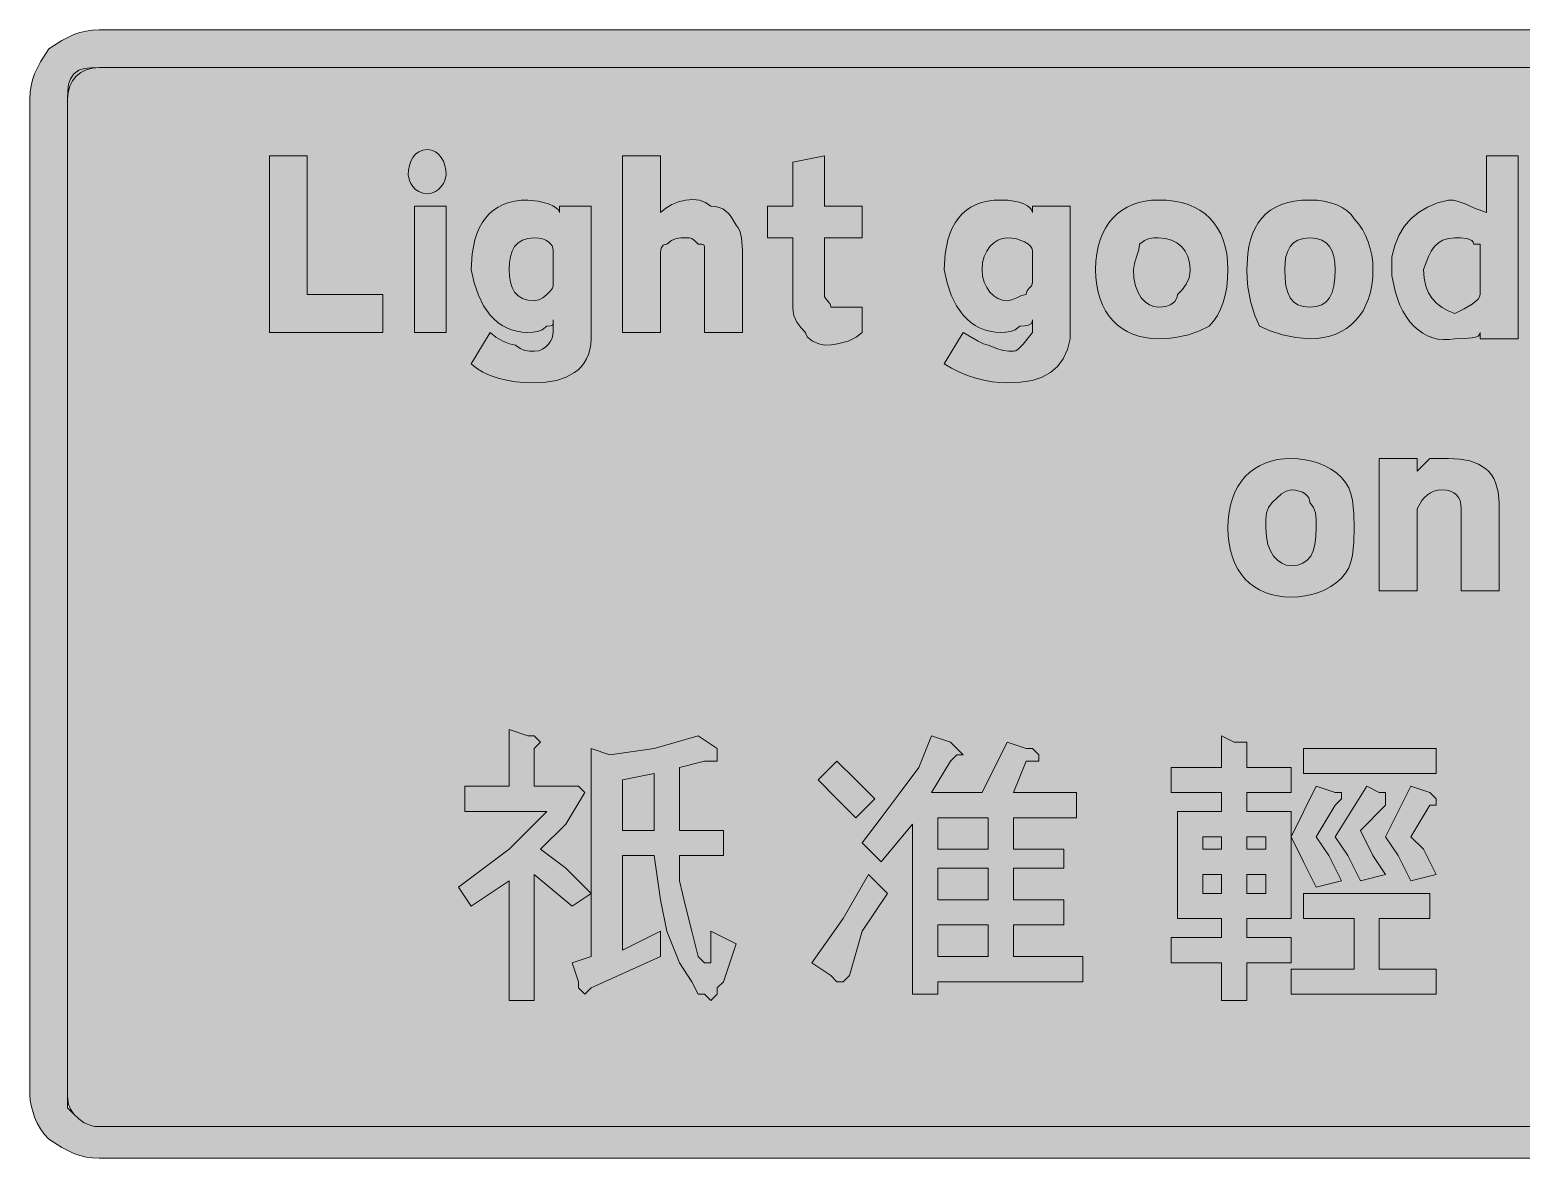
# Model space of a CAD drawing. Header units: metres. Extents: x 7 to 558, y 28 to 243.
# Drawn here: x 6.9 to 290.7, y 28.1 to 242.9 of the extents above; entities that cross this region are included whole.
import ezdxf

# ---------------------------------------------------------------- set-up
doc = ezdxf.new("R2010")
doc.units = ezdxf.units.M
doc.layers.add('FILL_BLACK_000000', color=7, linetype='Continuous', true_color=0x000000)
doc.layers.add('FILL_WHITE_FFFFFF', color=7, linetype='Continuous', true_color=0xffffff)

msp = doc.modelspace()

# ---------------------------------------------------------------- hatches: boundary and pattern name
at = {"layer": 'FILL_BLACK_000000', "true_color": 0x000000}
h = msp.add_hatch(color=7, dxfattribs=at)
h.dxf.hatch_style = 1
h.paths.add_polyline_path([(557.67, 39.13), (557.51, 38.09), (556.83, 35.88), (556.32, 34.76), (555.71, 33.67), (554.97, 32.63), (554.13, 31.68), (552.31, 30.1), (551.37, 29.49), (550.38, 28.98), (549.34, 28.59), (548.22, 28.3), (547.03, 28.14), (545.73, 28.08), (20.13, 28.08), (18.83, 28.14), (17.62, 28.3), (16.46, 28.59), (15.33, 28.98), (13.04, 30.1), (10.53, 31.68), (9.69, 32.63), (8.96, 33.67), (8.34, 34.76), (7.83, 35.88), (7.16, 38.09), (6.99, 39.13), (6.93, 40.08), (6.93, 229.68), (6.99, 230.98), (7.16, 232.19), (7.44, 233.35), (7.83, 234.48), (8.96, 236.77), (10.53, 239.28), (13.04, 240.85), (15.33, 241.98), (16.46, 242.37), (17.62, 242.65), (18.83, 242.82), (20.13, 242.88), (545.73, 242.88), (547.03, 242.82), (548.22, 242.65), (549.34, 242.37), (550.38, 241.98), (551.37, 241.47), (552.31, 240.85), (554.13, 239.28), (555.71, 236.77), (556.83, 234.48), (557.22, 233.35), (557.51, 232.19), (557.67, 230.98), (557.73, 229.68), (557.73, 40.08), (557.67, 39.13)])
h.paths.add_polyline_path([(17.67, 235.25), (16.65, 234.73), (15.78, 234.03), (15.08, 233.16), (14.56, 232.14), (14.24, 230.97), (14.13, 229.68), (14.13, 40.08), (14.13, 37.68), (15.33, 36.48), (16.25, 35.6), (17.28, 34.83), (18.54, 34.29), (19.28, 34.13), (20.13, 34.08), (545.73, 34.08), (546.44, 34.1), (546.93, 34.23), (547.42, 34.59), (548.13, 35.28), (548.84, 35.3), (549.33, 35.43), (549.82, 35.79), (550.53, 36.48), (551.22, 37.38), (551.58, 38.28), (551.71, 39.18), (551.73, 40.08), (551.73, 229.68), (551.73, 232.08), (551.68, 232.48), (551.54, 232.79), (551.13, 233.28), (550.72, 233.77), (550.58, 234.08), (550.53, 234.48), (550.13, 234.53), (549.82, 234.67), (549.33, 235.08), (548.84, 235.49), (548.53, 235.63), (548.13, 235.68), (545.73, 235.68), (20.13, 235.68), (18.84, 235.57), (17.67, 235.25)], flags=16)
h = msp.add_hatch(color=7, dxfattribs=at)
h.dxf.hatch_style = 1
h.paths.add_polyline_path([(59.73, 192.48), (74.13, 192.48), (74.13, 185.28), (52.53, 185.28), (52.53, 218.88), (59.73, 218.88), (59.73, 192.48)])
h = msp.add_hatch(color=7, dxfattribs=at)
h.dxf.hatch_style = 1
h.paths.add_polyline_path([(85.91, 214.21), (85.62, 213.61), (85.23, 213.03), (84.72, 212.5), (84.11, 212.07), (83.37, 211.79), (82.53, 211.68), (81.69, 211.79), (80.96, 212.07), (80.34, 212.5), (79.83, 213.03), (79.44, 213.61), (79.16, 214.21), (78.93, 215.28), (78.99, 216.18), (79.16, 217.04), (79.44, 217.85), (79.83, 218.58), (80.34, 219.19), (80.96, 219.67), (81.69, 219.97), (82.53, 220.08), (83.37, 219.97), (84.11, 219.67), (84.72, 219.19), (85.23, 218.58), (85.62, 217.85), (85.91, 217.04), (86.07, 216.18), (86.13, 215.28), (85.91, 214.21)])
h = msp.add_hatch(color=7, dxfattribs=at)
h.dxf.hatch_style = 1
h.paths.add_polyline_path([(127.93, 208.92), (129.11, 209.62), (130.39, 210.15), (131.73, 210.48), (133.07, 210.59), (134.36, 210.44), (135.53, 210.02), (136.53, 209.28), (137.38, 209.22), (138.12, 209.05), (138.79, 208.77), (139.38, 208.38), (139.92, 207.87), (140.41, 207.25), (141.33, 205.68), (141.73, 205.18), (142.02, 204.59), (142.38, 203.28), (142.53, 200.88), (142.53, 185.28), (135.33, 185.28), (135.33, 199.68), (135.33, 200.88), (135.31, 201.57), (135.18, 201.93), (134.82, 202.06), (134.13, 202.08), (133.42, 202.77), (132.93, 203.13), (132.44, 203.26), (131.73, 203.28), (130.83, 203.26), (129.93, 203.13), (129.03, 202.77), (128.13, 202.08), (127.73, 202.03), (127.44, 201.87), (127.08, 201.33), (126.95, 200.56), (126.93, 199.68), (126.93, 185.28), (119.73, 185.28), (119.73, 218.88), (126.93, 218.88), (126.93, 208.08), (127.93, 208.92)])
h = msp.add_hatch(color=7, dxfattribs=at)
h.dxf.hatch_style = 1
h.paths.add_polyline_path([(165.33, 209.28), (165.33, 203.28), (158.13, 203.28), (158.13, 192.48), (158.18, 192.08), (158.32, 191.77), (158.73, 191.28), (159.14, 190.79), (159.28, 190.48), (159.33, 190.08), (161.73, 190.08), (162.93, 190.08), (165.33, 190.08), (165.33, 185.28), (164.21, 184.4), (162.63, 183.63), (160.61, 183.09), (159.42, 182.93), (158.13, 182.88), (157.06, 183.09), (155.88, 183.63), (154.92, 184.4), (154.64, 184.83), (154.53, 185.28), (153.65, 186.2), (152.88, 187.23), (152.34, 188.49), (152.18, 189.23), (152.13, 190.08), (152.13, 203.28), (147.33, 203.28), (147.33, 209.28), (152.13, 209.28), (152.13, 217.68), (158.13, 218.88), (158.13, 209.28), (165.33, 209.28)])
h = msp.add_hatch(color=7, dxfattribs=at)
h.dxf.hatch_style = 1
h.paths.add_polyline_path([(290.13, 218.88), (290.13, 184.08), (282.93, 184.08), (282.93, 185.28), (282.82, 184.88), (282.52, 184.59), (282.04, 184.37), (281.43, 184.23), (279.89, 184.1), (278.13, 184.08), (277.02, 183.92), (275.94, 183.91), (274.9, 184.02), (273.89, 184.27), (272.93, 184.64), (272.01, 185.13), (271.15, 185.75), (270.33, 186.48), (269.57, 187.32), (268.87, 188.28), (268.24, 189.33), (267.67, 190.49), (267.17, 191.75), (266.74, 193.1), (266.13, 196.08), (266.13, 198.48), (266.13, 199.68), (266.69, 201.82), (267.48, 203.73), (268.49, 205.42), (269.73, 206.88), (271.19, 208.12), (272.88, 209.13), (274.79, 209.92), (276.93, 210.48), (277.78, 210.43), (278.56, 210.27), (280.08, 209.73), (281.82, 208.96), (284.13, 208.08), (284.13, 218.88), (290.13, 218.88)])
h.paths.add_polyline_path([(282.93, 200.88), (282.93, 202.08), (281.73, 202.08), (281.62, 202.48), (281.34, 202.77), (280.91, 202.99), (280.38, 203.13), (279.2, 203.26), (278.13, 203.28), (276.89, 203.17), (275.84, 202.85), (274.97, 202.33), (274.23, 201.63), (273.61, 200.76), (273.07, 199.74), (272.13, 197.28), (272.24, 195.59), (272.56, 194.11), (273.08, 192.83), (273.78, 191.73), (274.65, 190.8), (275.67, 190.02), (276.84, 189.39), (278.13, 188.88), (279.89, 189.78), (281.43, 190.68), (282.52, 191.58), (282.82, 192.03), (282.93, 192.48), (282.93, 198.48), (282.93, 200.88)], flags=16)
h = msp.add_hatch(color=7, dxfattribs=at)
h.dxf.hatch_style = 1
h.paths.add_polyline_path([(113.51, 182), (113.25, 181.08), (112.89, 180.24), (112.43, 179.47), (111.89, 178.79), (111.28, 178.17), (110.58, 177.63), (108.98, 176.76), (107.15, 176.15), (105.12, 175.79), (102.93, 175.68), (101.13, 175.74), (99.37, 175.9), (97.66, 176.19), (96.03, 176.58), (94.52, 177.09), (93.14, 177.7), (91.94, 178.44), (90.93, 179.28), (94.53, 185.28), (95.62, 184.4), (96.93, 183.63), (98.24, 183.09), (99.33, 182.88), (100.23, 182.19), (101.13, 181.83), (102.03, 181.7), (102.93, 181.68), (103.77, 181.79), (104.51, 182.07), (105.12, 182.5), (105.63, 183.03), (106.02, 183.61), (106.31, 184.21), (106.53, 185.28), (106.53, 187.68), (106.51, 186.99), (106.38, 186.63), (106.02, 186.5), (105.33, 186.48), (104.43, 185.79), (103.53, 185.43), (102.63, 185.3), (101.73, 185.28), (100.63, 185.34), (99.59, 185.5), (98.61, 185.77), (97.68, 186.14), (96.81, 186.61), (95.99, 187.18), (95.23, 187.84), (94.53, 188.58), (93.29, 190.32), (92.28, 192.37), (91.49, 194.7), (90.93, 197.28), (91.1, 200.26), (91.61, 202.89), (91.98, 204.06), (92.45, 205.15), (93, 206.14), (93.63, 207.03), (94.35, 207.82), (95.15, 208.52), (96.03, 209.11), (97.01, 209.6), (98.06, 209.98), (99.2, 210.26), (100.42, 210.42), (101.73, 210.48), (103.68, 210.27), (105.63, 209.73), (106.46, 209.37), (107.13, 208.96), (107.57, 208.53), (107.73, 208.08), (107.73, 209.28), (113.73, 209.28), (113.73, 184.08), (113.67, 183), (113.51, 182)])
h.paths.add_polyline_path([(106.31, 201.76), (106.02, 202.17), (105.63, 202.53), (105.12, 202.84), (104.51, 203.07), (103.77, 203.23), (102.93, 203.28), (101.69, 203.17), (100.66, 202.85), (99.83, 202.33), (99.18, 201.63), (98.7, 200.76), (98.37, 199.74), (98.19, 198.57), (98.13, 197.28), (98.19, 195.99), (98.37, 194.82), (98.7, 193.8), (99.18, 192.93), (99.83, 192.23), (100.66, 191.71), (101.69, 191.39), (102.93, 191.28), (103.81, 191.47), (104.58, 191.88), (105.33, 192.48), (106.02, 193.19), (106.38, 193.68), (106.51, 194.17), (106.53, 194.88), (106.53, 200.88), (106.47, 201.33), (106.31, 201.76)], flags=16)
h = msp.add_hatch(color=7, dxfattribs=at)
h.dxf.hatch_style = 1
h.paths.add_polyline_path([(203.56, 180.24), (202.5, 178.79), (201.18, 177.63), (199.57, 176.76), (197.67, 176.15), (195.46, 175.79), (192.93, 175.68), (191.53, 175.74), (190.04, 175.9), (188.5, 176.19), (186.93, 176.58), (185.36, 177.09), (183.82, 177.7), (182.33, 178.44), (180.93, 179.28), (184.53, 185.28), (187.38, 183.63), (188.41, 183.09), (189.33, 182.88), (190.92, 182.19), (192.18, 181.83), (193.21, 181.7), (194.13, 181.68), (194.58, 181.79), (195.03, 182.07), (195.93, 183.03), (197.73, 185.28), (197.73, 187.68), (197.68, 187.28), (197.52, 186.99), (196.98, 186.63), (196.21, 186.5), (195.33, 186.48), (194.43, 185.79), (193.53, 185.43), (192.63, 185.3), (191.73, 185.28), (190.63, 185.34), (189.59, 185.5), (188.61, 185.77), (187.68, 186.14), (186.81, 186.61), (185.99, 187.18), (185.23, 187.84), (184.53, 188.58), (183.29, 190.32), (182.28, 192.37), (181.49, 194.7), (180.93, 197.28), (181.1, 200.26), (181.61, 202.89), (181.98, 204.06), (182.45, 205.15), (183, 206.14), (183.63, 207.03), (184.35, 207.82), (185.15, 208.52), (186.03, 209.11), (187.01, 209.6), (188.06, 209.98), (189.2, 210.26), (190.42, 210.42), (191.73, 210.48), (193.02, 210.43), (194.19, 210.27), (195.21, 210.04), (196.08, 209.73), (196.78, 209.37), (197.3, 208.96), (197.62, 208.53), (197.73, 208.08), (197.73, 209.28), (204.93, 209.28), (204.93, 184.08), (204.37, 182), (203.56, 180.24)])
h.paths.add_polyline_path([(197.32, 201.76), (196.84, 202.17), (196.23, 202.53), (194.69, 203.07), (193.83, 203.23), (192.93, 203.28), (192.03, 203.17), (191.17, 202.85), (190.36, 202.33), (189.63, 201.63), (189.02, 200.76), (188.54, 199.74), (188.24, 198.57), (188.13, 197.28), (188.24, 195.99), (188.54, 194.82), (189.02, 193.8), (189.63, 192.93), (190.36, 192.23), (191.17, 191.71), (192.03, 191.39), (192.93, 191.28), (193.83, 191.47), (194.73, 191.88), (195.63, 192.29), (196.53, 192.48), (196.58, 192.88), (196.72, 193.19), (197.13, 193.68), (197.54, 194.17), (197.68, 194.48), (197.73, 194.88), (197.73, 200.88), (197.62, 201.33), (197.32, 201.76)], flags=16)
h = msp.add_hatch(color=7, dxfattribs=at)
h.dxf.hatch_style = 1
h.paths.add_polyline_path([(234.71, 193.9), (234.42, 192.39), (234.03, 190.98), (233.52, 189.69), (232.91, 188.5), (232.17, 187.44), (231.33, 186.48), (229.49, 185.6), (227.43, 184.83), (224.92, 184.29), (223.42, 184.13), (221.73, 184.08), (220.41, 184.14), (219.15, 184.3), (217.95, 184.58), (216.82, 184.96), (215.76, 185.45), (214.77, 186.04), (213.86, 186.74), (213.03, 187.53), (212.29, 188.42), (211.63, 189.41), (211.06, 190.5), (210.59, 191.67), (210.22, 192.94), (209.95, 194.3), (209.79, 195.75), (209.73, 197.28), (209.79, 198.81), (209.95, 200.26), (210.22, 201.62), (210.59, 202.89), (211.06, 204.06), (211.63, 205.15), (212.29, 206.14), (213.03, 207.03), (213.86, 207.82), (214.77, 208.52), (215.76, 209.11), (216.82, 209.6), (217.95, 209.98), (219.15, 210.26), (220.41, 210.42), (221.73, 210.48), (223.26, 210.42), (224.71, 210.26), (226.07, 209.98), (227.34, 209.6), (228.51, 209.11), (229.6, 208.52), (230.59, 207.82), (231.48, 207.03), (232.27, 206.14), (232.97, 205.15), (233.56, 204.06), (234.05, 202.89), (234.43, 201.62), (234.71, 200.26), (234.87, 198.81), (234.93, 197.28), (234.87, 195.54), (234.71, 193.9)])
h.paths.add_polyline_path([(227.3, 199.74), (226.78, 200.76), (226.08, 201.63), (225.21, 202.33), (224.19, 202.85), (223.02, 203.17), (221.73, 203.28), (220.83, 203.26), (219.93, 203.13), (219.03, 202.77), (218.13, 202.08), (217.94, 200.99), (217.53, 199.68), (217.12, 198.37), (216.93, 197.28), (217.04, 195.59), (217.34, 194.13), (217.82, 192.89), (218.43, 191.88), (219.16, 191.09), (219.97, 190.53), (220.83, 190.19), (221.73, 190.08), (222.57, 190.13), (223.31, 190.29), (223.92, 190.52), (224.43, 190.83), (224.82, 191.19), (225.1, 191.6), (225.27, 192.03), (225.33, 192.48), (226.21, 193.4), (226.98, 194.43), (227.52, 195.69), (227.68, 196.43), (227.73, 197.28), (227.62, 198.57), (227.3, 199.74)], flags=16)
h = msp.add_hatch(color=7, dxfattribs=at)
h.dxf.hatch_style = 1
h.paths.add_polyline_path([(262.31, 194.3), (262.04, 192.94), (261.67, 191.67), (261.2, 190.5), (260.63, 189.41), (259.97, 188.42), (259.23, 187.53), (258.4, 186.74), (257.49, 186.04), (256.5, 185.45), (255.44, 184.96), (254.31, 184.58), (253.11, 184.3), (251.85, 184.14), (250.53, 184.08), (247.85, 184.29), (245.28, 184.83), (242.94, 185.6), (240.93, 186.48), (240.05, 188.5), (239.28, 190.98), (238.74, 193.9), (238.58, 195.54), (238.53, 197.28), (238.7, 200.26), (238.92, 201.62), (239.22, 202.89), (239.62, 204.06), (240.11, 205.15), (240.7, 206.14), (241.38, 207.03), (242.16, 207.82), (243.04, 208.52), (244.02, 209.11), (245.11, 209.6), (246.3, 209.98), (247.6, 210.26), (249.01, 210.42), (250.53, 210.48), (251.88, 210.42), (253.19, 210.25), (254.45, 209.97), (255.63, 209.58), (256.69, 209.07), (257.62, 208.45), (258.37, 207.72), (258.93, 206.88), (259.77, 205.93), (260.51, 204.87), (261.12, 203.74), (261.63, 202.53), (262.02, 201.27), (262.31, 199.96), (262.47, 198.63), (262.53, 197.28), (262.47, 195.75), (262.31, 194.3)])
h.paths.add_polyline_path([(255.09, 199.74), (254.76, 200.76), (254.28, 201.63), (253.63, 202.33), (252.8, 202.85), (251.77, 203.17), (250.53, 203.28), (249.29, 203.17), (248.26, 202.85), (247.43, 202.33), (246.78, 201.63), (246.3, 200.76), (245.97, 199.74), (245.79, 198.57), (245.73, 197.28), (245.79, 195.59), (245.97, 194.13), (246.3, 192.89), (246.78, 191.88), (247.43, 191.09), (248.26, 190.53), (249.29, 190.19), (250.53, 190.08), (251.77, 190.19), (252.8, 190.53), (253.63, 191.09), (254.28, 191.88), (254.76, 192.89), (255.09, 194.13), (255.27, 195.59), (255.33, 197.28), (255.27, 198.57), (255.09, 199.74)], flags=16)
h = msp.add_hatch(color=7, dxfattribs=at)
h.dxf.hatch_style = 1
h.paths.add_polyline_path([(80.13, 185.28), (80.13, 209.28), (86.13, 209.28), (86.13, 185.28), (80.13, 185.28)])
h = msp.add_hatch(color=7, dxfattribs=at)
h.dxf.hatch_style = 1
h.paths.add_polyline_path([(258.63, 142.83), (258.34, 141.62), (257.92, 140.49), (257.32, 139.43), (256.53, 138.48), (255.58, 137.64), (254.52, 136.9), (253.39, 136.29), (252.18, 135.78), (250.92, 135.39), (249.61, 135.1), (248.28, 134.94), (246.93, 134.88), (245.61, 134.94), (244.35, 135.1), (243.15, 135.38), (242.02, 135.76), (240.96, 136.25), (239.97, 136.84), (239.06, 137.54), (238.23, 138.33), (237.49, 139.22), (236.83, 140.21), (236.26, 141.3), (235.79, 142.47), (235.42, 143.74), (235.15, 145.1), (234.99, 146.55), (234.93, 148.08), (234.99, 149.61), (235.15, 151.06), (235.42, 152.42), (235.79, 153.69), (236.26, 154.86), (236.83, 155.95), (237.49, 156.94), (238.23, 157.83), (239.06, 158.62), (239.97, 159.32), (240.96, 159.91), (242.02, 160.4), (243.15, 160.78), (244.35, 161.06), (245.61, 161.22), (246.93, 161.28), (248.28, 161.22), (249.61, 161.05), (250.92, 160.77), (252.18, 160.38), (253.39, 159.87), (254.52, 159.25), (255.58, 158.52), (256.53, 157.68), (257.32, 156.73), (257.92, 155.67), (258.34, 154.54), (258.63, 153.33), (258.89, 150.76), (258.93, 148.08), (258.89, 145.4), (258.63, 142.83)])
h.paths.add_polyline_path([(251.58, 150.93), (251.22, 151.96), (250.53, 152.88), (250.47, 153.33), (250.31, 153.76), (250.02, 154.17), (249.63, 154.53), (249.12, 154.84), (248.51, 155.07), (247.77, 155.23), (246.93, 155.28), (246.03, 155.07), (245.13, 154.53), (243.33, 152.88), (242.64, 151.96), (242.28, 150.93), (242.15, 149.67), (242.13, 148.08), (242.24, 146.39), (242.54, 144.93), (243.02, 143.69), (243.63, 142.68), (244.36, 141.89), (245.17, 141.33), (246.03, 140.99), (246.93, 140.88), (248.17, 140.99), (249.2, 141.33), (250.03, 141.89), (250.68, 142.68), (251.16, 143.69), (251.49, 144.93), (251.67, 146.39), (251.73, 148.08), (251.71, 149.67), (251.58, 150.93)], flags=16)
h = msp.add_hatch(color=7, dxfattribs=at)
h.dxf.hatch_style = 1
h.paths.add_polyline_path([(279.33, 136.08), (279.33, 150.48), (279.33, 151.68), (279.27, 152.52), (279.1, 153.25), (278.82, 153.87), (278.43, 154.38), (277.92, 154.77), (277.3, 155.05), (276.57, 155.22), (275.73, 155.28), (274.88, 155.22), (274.14, 155.05), (273.47, 154.77), (272.88, 154.38), (272.34, 153.87), (271.85, 153.25), (270.93, 151.68), (270.93, 150.48), (270.93, 136.08), (263.73, 136.08), (263.73, 161.28), (270.93, 161.28), (270.93, 158.88), (273.33, 161.28), (276.93, 161.28), (279.07, 161.17), (280.96, 160.81), (282.6, 160.2), (283.98, 159.33), (284.56, 158.79), (285.07, 158.17), (285.51, 157.49), (285.87, 156.72), (286.36, 154.96), (286.53, 152.88), (286.53, 136.08), (279.33, 136.08)])
h = msp.add_hatch(color=7, dxfattribs=at)
h.dxf.hatch_style = 1
h.paths.add_polyline_path([(89.73, 98.88), (98.13, 98.88), (98.13, 109.68), (101.73, 108.48), (102.93, 108.48), (104.13, 107.28), (102.93, 106.08), (102.93, 98.88), (111.33, 98.88), (112.53, 97.68), (108.93, 91.68), (104.13, 86.88), (108.93, 83.28), (113.73, 78.48), (110.13, 76.08), (102.93, 82.08), (102.93, 58.08), (98.13, 58.08), (98.13, 80.88), (90.93, 76.08), (88.53, 79.68), (93.33, 83.28), (98.13, 86.88), (101.73, 90.48), (105.33, 94.08), (89.73, 94.08), (89.73, 98.88)])
h = msp.add_hatch(color=7, dxfattribs=at)
h.dxf.hatch_style = 1
h.paths.add_polyline_path([(125.73, 106.08), (134.13, 108.48), (137.73, 106.08), (137.73, 104.88), (137.73, 103.68), (135.33, 103.68), (130.53, 102.48), (130.53, 90.48), (138.93, 90.48), (138.93, 85.68), (130.53, 85.68), (130.53, 80.88), (131.73, 76.08), (132.93, 71.28), (134.13, 66.48), (135.33, 65.28), (136.53, 65.28), (136.53, 67.68), (136.53, 71.28), (141.33, 68.88), (140.13, 65.28), (138.93, 61.68), (137.73, 60.48), (137.73, 59.28), (136.53, 58.08), (135.33, 59.28), (134.13, 59.28), (132.93, 61.68), (130.53, 65.28), (128.13, 71.28), (126.93, 77.28), (125.73, 85.68), (119.73, 85.68), (119.73, 67.68), (126.93, 71.28), (126.93, 66.48), (113.73, 60.48), (112.53, 59.28), (111.33, 60.48), (111.33, 61.68), (110.13, 65.28), (113.73, 66.48), (113.73, 106.08), (117.33, 104.88), (125.73, 106.08)])
h.paths.add_polyline_path([(125.73, 101.28), (119.73, 100.08), (119.73, 90.48), (125.73, 90.48), (125.73, 101.28)], flags=16)
h = msp.add_hatch(color=7, dxfattribs=at)
h.dxf.hatch_style = 1
h.paths.add_polyline_path([(178.53, 108.48), (182.13, 107.28), (183.33, 106.08), (184.53, 104.88), (183.33, 104.88), (182.13, 103.68), (178.53, 97.68), (188.13, 97.68), (192.93, 107.28), (196.53, 106.08), (197.73, 106.08), (198.93, 104.88), (198.93, 103.68), (196.53, 103.68), (194.13, 97.68), (206.13, 97.68), (206.13, 92.88), (194.13, 92.88), (194.13, 86.88), (203.73, 86.88), (203.73, 83.28), (194.13, 83.28), (194.13, 77.28), (203.73, 77.28), (203.73, 72.48), (194.13, 72.48), (194.13, 66.48), (207.33, 66.48), (207.33, 61.68), (179.73, 61.68), (179.73, 59.28), (174.93, 59.28), (174.93, 91.68), (168.93, 84.48), (165.33, 88.08), (168.93, 92.88), (172.53, 97.68), (176.13, 102.48), (178.53, 108.48)])
h.paths.add_polyline_path([(179.73, 77.28), (189.33, 77.28), (189.33, 83.28), (179.73, 83.28), (179.73, 77.28)], flags=16)
h.paths.add_polyline_path([(179.73, 92.88), (179.73, 86.88), (189.33, 86.88), (189.33, 92.88), (179.73, 92.88)], flags=16)
h.paths.add_polyline_path([(189.33, 72.48), (179.73, 72.48), (179.73, 66.48), (189.33, 66.48), (189.33, 72.48)], flags=16)
h = msp.add_hatch(color=7, dxfattribs=at)
h.dxf.hatch_style = 1
h.paths.add_polyline_path([(238.53, 106.08), (238.53, 102.48), (246.93, 102.48), (246.93, 97.68), (238.53, 97.68), (238.53, 94.08), (246.93, 94.08), (246.93, 73.68), (238.53, 73.68), (238.53, 70.08), (246.93, 70.08), (246.93, 65.28), (238.53, 65.28), (238.53, 58.08), (233.73, 58.08), (233.73, 65.28), (224.13, 65.28), (224.13, 70.08), (233.73, 70.08), (233.73, 73.68), (225.33, 73.68), (225.33, 94.08), (233.73, 94.08), (233.73, 97.68), (224.13, 97.68), (224.13, 102.48), (233.73, 102.48), (233.73, 108.48), (236.13, 107.28), (238.53, 107.28), (238.53, 106.08)])
h.paths.add_polyline_path([(233.73, 86.88), (233.73, 89.28), (230.13, 89.28), (230.13, 86.88), (233.73, 86.88)], flags=16)
h.paths.add_polyline_path([(238.53, 86.88), (242.13, 86.88), (242.13, 89.28), (238.53, 89.28), (238.53, 86.88)], flags=16)
h.paths.add_polyline_path([(230.13, 82.08), (230.13, 78.48), (233.73, 78.48), (233.73, 82.08), (230.13, 82.08)], flags=16)
h.paths.add_polyline_path([(242.13, 82.08), (238.53, 82.08), (238.53, 78.48), (242.13, 78.48), (242.13, 82.08)], flags=16)
h = msp.add_hatch(color=7, dxfattribs=at)
h.dxf.hatch_style = 1
h.paths.add_polyline_path([(274.53, 106.08), (274.53, 101.28), (249.33, 101.28), (249.33, 106.08), (274.53, 106.08)])
h = msp.add_hatch(color=7, dxfattribs=at)
h.dxf.hatch_style = 1
h.paths.add_polyline_path([(160.53, 96.48), (156.93, 100.08), (160.53, 103.68), (164.13, 100.08), (167.73, 96.48), (164.13, 92.88), (160.53, 96.48)])
h = msp.add_hatch(color=7, dxfattribs=at)
h.dxf.hatch_style = 1
h.paths.add_polyline_path([(255.33, 97.68), (256.53, 97.68), (256.53, 96.48), (255.33, 95.28), (251.73, 89.28), (254.13, 85.68), (256.53, 80.88), (251.73, 79.68), (249.33, 84.48), (246.93, 89.28), (251.73, 98.88), (255.33, 97.68)])
h = msp.add_hatch(color=7, dxfattribs=at)
h.dxf.hatch_style = 1
h.paths.add_polyline_path([(263.73, 97.68), (264.93, 97.68), (264.93, 96.48), (264.93, 95.28), (260.13, 90.48), (262.53, 85.68), (264.93, 82.08), (260.13, 80.88), (257.73, 85.68), (255.33, 89.28), (261.33, 98.88), (263.73, 97.68)])
h = msp.add_hatch(color=7, dxfattribs=at)
h.dxf.hatch_style = 1
h.paths.add_polyline_path([(273.33, 97.68), (274.53, 96.48), (274.53, 95.28), (273.33, 95.28), (269.73, 89.28), (272.13, 86.88), (274.53, 82.08), (269.73, 80.88), (267.33, 85.68), (264.93, 89.28), (269.73, 98.88), (273.33, 97.68)])
h = msp.add_hatch(color=7, dxfattribs=at)
h.dxf.hatch_style = 1
h.paths.add_polyline_path([(161.73, 73.68), (166.53, 82.08), (170.13, 78.48), (165.33, 71.28), (162.93, 62.88), (161.73, 61.68), (160.53, 61.68), (159.33, 62.88), (155.73, 65.28), (161.73, 73.68)])
h = msp.add_hatch(color=7, dxfattribs=at)
h.dxf.hatch_style = 1
h.paths.add_polyline_path([(273.33, 78.48), (273.33, 73.68), (263.73, 73.68), (263.73, 64.08), (274.53, 64.08), (274.53, 59.28), (246.93, 59.28), (246.93, 64.08), (258.93, 64.08), (258.93, 73.68), (249.33, 73.68), (249.33, 78.48), (273.33, 78.48)])
at = {"layer": 'FILL_WHITE_FFFFFF', "true_color": 0xffffff}
h = msp.add_hatch(color=7, dxfattribs=at)
h.dxf.hatch_style = 1
h.paths.add_polyline_path([(545.73, 235.68), (548.13, 235.68), (548.53, 235.63), (548.84, 235.49), (549.33, 235.08), (549.82, 234.67), (550.13, 234.53), (550.53, 234.48), (550.58, 234.08), (550.72, 233.77), (551.13, 233.28), (551.54, 232.79), (551.68, 232.48), (551.73, 232.08), (551.73, 229.68), (551.73, 40.08), (551.71, 39.18), (551.58, 38.28), (551.22, 37.38), (550.53, 36.48), (549.44, 35.6), (548.13, 34.83), (546.82, 34.29), (545.73, 34.08), (20.13, 34.08), (19.28, 34.13), (18.54, 34.29), (17.28, 34.83), (16.25, 35.6), (15.33, 36.48), (14.64, 37.38), (14.28, 38.28), (14.15, 39.18), (14.13, 40.08), (14.13, 229.68), (14.15, 231.27), (14.28, 232.53), (14.64, 233.56), (15.33, 234.48), (16.25, 235.17), (17.28, 235.53), (18.54, 235.66), (20.13, 235.68), (545.73, 235.68)])

# ---------------------------------------------------------------- linework, layer by layer
at = {"layer": 'FILL_BLACK_000000', "lineweight": 0, "true_color": 0x000000}
for points in [[(545.73, 28.08), (20.13, 28.08), (18.83, 28.14), (17.62, 28.3), (16.46, 28.59), (15.33, 28.98), (13.04, 30.1), (10.53, 31.68), (9.69, 32.63), (8.96, 33.67), (8.34, 34.76), (7.83, 35.88), (7.16, 38.09), (6.99, 39.13), (6.93, 40.08), (6.93, 229.68), (6.99, 230.98), (7.16, 232.19), (7.44, 233.35), (7.83, 234.48), (8.96, 236.77), (10.53, 239.28), (13.04, 240.85), (15.33, 241.98), (16.46, 242.37), (17.62, 242.65), (18.83, 242.82), (20.13, 242.88), (545.73, 242.88)], [(545.73, 235.68), (20.13, 235.68), (18.84, 235.57), (17.67, 235.25), (16.65, 234.73), (15.78, 234.03), (15.08, 233.16), (14.56, 232.14), (14.24, 230.97), (14.13, 229.68), (14.13, 40.08), (14.13, 37.68), (15.33, 36.48), (16.25, 35.6), (17.28, 34.83), (18.54, 34.29), (19.28, 34.13), (20.13, 34.08), (545.73, 34.08)]]:
    msp.add_lwpolyline(points, dxfattribs=at)
for points in [[(59.73, 192.48), (74.13, 192.48), (74.13, 185.28), (52.53, 185.28), (52.53, 218.88), (59.73, 218.88)], [(85.91, 214.21), (85.62, 213.61), (85.23, 213.03), (84.72, 212.5), (84.11, 212.07), (83.37, 211.79), (82.53, 211.68), (81.69, 211.79), (80.96, 212.07), (80.34, 212.5), (79.83, 213.03), (79.44, 213.61), (79.16, 214.21), (78.93, 215.28), (78.99, 216.18), (79.16, 217.04), (79.44, 217.85), (79.83, 218.58), (80.34, 219.19), (80.96, 219.67), (81.69, 219.97), (82.53, 220.08), (83.37, 219.97), (84.11, 219.67), (84.72, 219.19), (85.23, 218.58), (85.62, 217.85), (85.91, 217.04), (86.07, 216.18), (86.13, 215.28)], [(127.93, 208.92), (129.11, 209.62), (130.39, 210.15), (131.73, 210.48), (133.07, 210.59), (134.36, 210.44), (135.53, 210.02), (136.53, 209.28), (137.38, 209.22), (138.12, 209.05), (138.79, 208.77), (139.38, 208.38), (139.92, 207.87), (140.41, 207.25), (141.33, 205.68), (141.73, 205.18), (142.02, 204.59), (142.38, 203.28), (142.53, 200.88), (142.53, 185.28), (135.33, 185.28), (135.33, 199.68), (135.33, 200.88), (135.31, 201.57), (135.18, 201.93), (134.82, 202.06), (134.13, 202.08), (133.42, 202.77), (132.93, 203.13), (132.44, 203.26), (131.73, 203.28), (130.83, 203.26), (129.93, 203.13), (129.03, 202.77), (128.13, 202.08), (127.73, 202.03), (127.44, 201.87), (127.08, 201.33), (126.95, 200.56), (126.93, 199.68), (126.93, 185.28), (119.73, 185.28), (119.73, 218.88), (126.93, 218.88), (126.93, 208.08)], [(165.33, 209.28), (165.33, 203.28), (158.13, 203.28), (158.13, 192.48), (158.18, 192.08), (158.32, 191.77), (158.73, 191.28), (159.14, 190.79), (159.28, 190.48), (159.33, 190.08), (161.73, 190.08), (162.93, 190.08), (165.33, 190.08), (165.33, 185.28), (164.21, 184.4), (162.63, 183.63), (160.61, 183.09), (159.42, 182.93), (158.13, 182.88), (157.06, 183.09), (155.88, 183.63), (154.92, 184.4), (154.64, 184.83), (154.53, 185.28), (153.65, 186.2), (152.88, 187.23), (152.34, 188.49), (152.18, 189.23), (152.13, 190.08), (152.13, 203.28), (147.33, 203.28), (147.33, 209.28), (152.13, 209.28), (152.13, 217.68), (158.13, 218.88), (158.13, 209.28)], [(290.13, 218.88), (290.13, 184.08), (282.93, 184.08), (282.93, 185.28), (282.82, 184.88), (282.52, 184.59), (282.04, 184.37), (281.43, 184.23), (279.89, 184.1), (278.13, 184.08), (277.02, 183.92), (275.94, 183.91), (274.9, 184.02), (273.89, 184.27), (272.93, 184.64), (272.01, 185.13), (271.15, 185.75), (270.33, 186.48), (269.57, 187.32), (268.87, 188.28), (268.24, 189.33), (267.67, 190.49), (267.17, 191.75), (266.74, 193.1), (266.13, 196.08), (266.13, 198.48), (266.13, 199.68), (266.69, 201.82), (267.48, 203.73), (268.49, 205.42), (269.73, 206.88), (271.19, 208.12), (272.88, 209.13), (274.79, 209.92), (276.93, 210.48), (277.78, 210.43), (278.56, 210.27), (280.08, 209.73), (281.82, 208.96), (284.13, 208.08), (284.13, 218.88)], [(113.51, 182), (113.25, 181.08), (112.89, 180.24), (112.43, 179.47), (111.89, 178.79), (111.28, 178.17), (110.58, 177.63), (108.98, 176.76), (107.15, 176.15), (105.12, 175.79), (102.93, 175.68), (101.13, 175.74), (99.37, 175.9), (97.66, 176.19), (96.03, 176.58), (94.52, 177.09), (93.14, 177.7), (91.94, 178.44), (90.93, 179.28), (94.53, 185.28), (95.62, 184.4), (96.93, 183.63), (98.24, 183.09), (99.33, 182.88), (100.23, 182.19), (101.13, 181.83), (102.03, 181.7), (102.93, 181.68), (103.77, 181.79), (104.51, 182.07), (105.12, 182.5), (105.63, 183.03), (106.02, 183.61), (106.31, 184.21), (106.53, 185.28), (106.53, 187.68), (106.51, 186.99), (106.38, 186.63), (106.02, 186.5), (105.33, 186.48), (104.43, 185.79), (103.53, 185.43), (102.63, 185.3), (101.73, 185.28), (100.63, 185.34), (99.59, 185.5), (98.61, 185.77), (97.68, 186.14), (96.81, 186.61), (95.99, 187.18), (95.23, 187.84), (94.53, 188.58), (93.29, 190.32), (92.28, 192.37), (91.49, 194.7), (90.93, 197.28), (91.1, 200.26), (91.61, 202.89), (91.98, 204.06), (92.45, 205.15), (93, 206.14), (93.63, 207.03), (94.35, 207.82), (95.15, 208.52), (96.03, 209.11), (97.01, 209.6), (98.06, 209.98), (99.2, 210.26), (100.42, 210.42), (101.73, 210.48), (103.68, 210.27), (105.63, 209.73), (106.46, 209.37), (107.13, 208.96), (107.57, 208.53), (107.73, 208.08), (107.73, 209.28), (113.73, 209.28), (113.73, 184.08), (113.67, 183)], [(203.56, 180.24), (202.5, 178.79), (201.18, 177.63), (199.57, 176.76), (197.67, 176.15), (195.46, 175.79), (192.93, 175.68), (191.53, 175.74), (190.04, 175.9), (188.5, 176.19), (186.93, 176.58), (185.36, 177.09), (183.82, 177.7), (182.33, 178.44), (180.93, 179.28), (184.53, 185.28), (187.38, 183.63), (188.41, 183.09), (189.33, 182.88), (190.92, 182.19), (192.18, 181.83), (193.21, 181.7), (194.13, 181.68), (194.58, 181.79), (195.03, 182.07), (195.93, 183.03), (197.73, 185.28), (197.73, 187.68), (197.68, 187.28), (197.52, 186.99), (196.98, 186.63), (196.21, 186.5), (195.33, 186.48), (194.43, 185.79), (193.53, 185.43), (192.63, 185.3), (191.73, 185.28), (190.63, 185.34), (189.59, 185.5), (188.61, 185.77), (187.68, 186.14), (186.81, 186.61), (185.99, 187.18), (185.23, 187.84), (184.53, 188.58), (183.29, 190.32), (182.28, 192.37), (181.49, 194.7), (180.93, 197.28), (181.1, 200.26), (181.61, 202.89), (181.98, 204.06), (182.45, 205.15), (183, 206.14), (183.63, 207.03), (184.35, 207.82), (185.15, 208.52), (186.03, 209.11), (187.01, 209.6), (188.06, 209.98), (189.2, 210.26), (190.42, 210.42), (191.73, 210.48), (193.02, 210.43), (194.19, 210.27), (195.21, 210.04), (196.08, 209.73), (196.78, 209.37), (197.3, 208.96), (197.62, 208.53), (197.73, 208.08), (197.73, 209.28), (204.93, 209.28), (204.93, 184.08), (204.37, 182)], [(234.71, 193.9), (234.42, 192.39), (234.03, 190.98), (233.52, 189.69), (232.91, 188.5), (232.17, 187.44), (231.33, 186.48), (229.49, 185.6), (227.43, 184.83), (224.92, 184.29), (223.42, 184.13), (221.73, 184.08), (220.41, 184.14), (219.15, 184.3), (217.95, 184.58), (216.82, 184.96), (215.76, 185.45), (214.77, 186.04), (213.86, 186.74), (213.03, 187.53), (212.29, 188.42), (211.63, 189.41), (211.06, 190.5), (210.59, 191.67), (210.22, 192.94), (209.95, 194.3), (209.79, 195.75), (209.73, 197.28), (209.79, 198.81), (209.95, 200.26), (210.22, 201.62), (210.59, 202.89), (211.06, 204.06), (211.63, 205.15), (212.29, 206.14), (213.03, 207.03), (213.86, 207.82), (214.77, 208.52), (215.76, 209.11), (216.82, 209.6), (217.95, 209.98), (219.15, 210.26), (220.41, 210.42), (221.73, 210.48), (223.26, 210.42), (224.71, 210.26), (226.07, 209.98), (227.34, 209.6), (228.51, 209.11), (229.6, 208.52), (230.59, 207.82), (231.48, 207.03), (232.27, 206.14), (232.97, 205.15), (233.56, 204.06), (234.05, 202.89), (234.43, 201.62), (234.71, 200.26), (234.87, 198.81), (234.93, 197.28), (234.87, 195.54)], [(262.31, 194.3), (262.04, 192.94), (261.67, 191.67), (261.2, 190.5), (260.63, 189.41), (259.97, 188.42), (259.23, 187.53), (258.4, 186.74), (257.49, 186.04), (256.5, 185.45), (255.44, 184.96), (254.31, 184.58), (253.11, 184.3), (251.85, 184.14), (250.53, 184.08), (247.85, 184.29), (245.28, 184.83), (242.94, 185.6), (240.93, 186.48), (240.05, 188.5), (239.28, 190.98), (238.74, 193.9), (238.58, 195.54), (238.53, 197.28), (238.7, 200.26), (238.92, 201.62), (239.22, 202.89), (239.62, 204.06), (240.11, 205.15), (240.7, 206.14), (241.38, 207.03), (242.16, 207.82), (243.04, 208.52), (244.02, 209.11), (245.11, 209.6), (246.3, 209.98), (247.6, 210.26), (249.01, 210.42), (250.53, 210.48), (251.88, 210.42), (253.19, 210.25), (254.45, 209.97), (255.63, 209.58), (256.69, 209.07), (257.62, 208.45), (258.37, 207.72), (258.93, 206.88), (259.77, 205.93), (260.51, 204.87), (261.12, 203.74), (261.63, 202.53), (262.02, 201.27), (262.31, 199.96), (262.47, 198.63), (262.53, 197.28), (262.47, 195.75)], [(80.13, 185.28), (80.13, 209.28), (86.13, 209.28), (86.13, 185.28)], [(106.31, 201.76), (106.02, 202.17), (105.63, 202.53), (105.12, 202.84), (104.51, 203.07), (103.77, 203.23), (102.93, 203.28), (101.69, 203.17), (100.66, 202.85), (99.83, 202.33), (99.18, 201.63), (98.7, 200.76), (98.37, 199.74), (98.19, 198.57), (98.13, 197.28), (98.19, 195.99), (98.37, 194.82), (98.7, 193.8), (99.18, 192.93), (99.83, 192.23), (100.66, 191.71), (101.69, 191.39), (102.93, 191.28), (103.81, 191.47), (104.58, 191.88), (105.33, 192.48), (106.02, 193.19), (106.38, 193.68), (106.51, 194.17), (106.53, 194.88), (106.53, 200.88), (106.47, 201.33)], [(197.32, 201.76), (196.84, 202.17), (196.23, 202.53), (194.69, 203.07), (193.83, 203.23), (192.93, 203.28), (192.03, 203.17), (191.17, 202.85), (190.36, 202.33), (189.63, 201.63), (189.02, 200.76), (188.54, 199.74), (188.24, 198.57), (188.13, 197.28), (188.24, 195.99), (188.54, 194.82), (189.02, 193.8), (189.63, 192.93), (190.36, 192.23), (191.17, 191.71), (192.03, 191.39), (192.93, 191.28), (193.83, 191.47), (194.73, 191.88), (195.63, 192.29), (196.53, 192.48), (196.58, 192.88), (196.72, 193.19), (197.13, 193.68), (197.54, 194.17), (197.68, 194.48), (197.73, 194.88), (197.73, 200.88), (197.62, 201.33)], [(227.3, 199.74), (226.78, 200.76), (226.08, 201.63), (225.21, 202.33), (224.19, 202.85), (223.02, 203.17), (221.73, 203.28), (220.83, 203.26), (219.93, 203.13), (219.03, 202.77), (218.13, 202.08), (217.94, 200.99), (217.53, 199.68), (217.12, 198.37), (216.93, 197.28), (217.04, 195.59), (217.34, 194.13), (217.82, 192.89), (218.43, 191.88), (219.16, 191.09), (219.97, 190.53), (220.83, 190.19), (221.73, 190.08), (222.57, 190.13), (223.31, 190.29), (223.92, 190.52), (224.43, 190.83), (224.82, 191.19), (225.1, 191.6), (225.27, 192.03), (225.33, 192.48), (226.21, 193.4), (226.98, 194.43), (227.52, 195.69), (227.68, 196.43), (227.73, 197.28), (227.62, 198.57)], [(255.09, 199.74), (254.76, 200.76), (254.28, 201.63), (253.63, 202.33), (252.8, 202.85), (251.77, 203.17), (250.53, 203.28), (249.29, 203.17), (248.26, 202.85), (247.43, 202.33), (246.78, 201.63), (246.3, 200.76), (245.97, 199.74), (245.79, 198.57), (245.73, 197.28), (245.79, 195.59), (245.97, 194.13), (246.3, 192.89), (246.78, 191.88), (247.43, 191.09), (248.26, 190.53), (249.29, 190.19), (250.53, 190.08), (251.77, 190.19), (252.8, 190.53), (253.63, 191.09), (254.28, 191.88), (254.76, 192.89), (255.09, 194.13), (255.27, 195.59), (255.33, 197.28), (255.27, 198.57)], [(282.93, 200.88), (282.93, 202.08), (281.73, 202.08), (281.62, 202.48), (281.34, 202.77), (280.91, 202.99), (280.38, 203.13), (279.2, 203.26), (278.13, 203.28), (276.89, 203.17), (275.84, 202.85), (274.97, 202.33), (274.23, 201.63), (273.61, 200.76), (273.07, 199.74), (272.13, 197.28), (272.24, 195.59), (272.56, 194.11), (273.08, 192.83), (273.78, 191.73), (274.65, 190.8), (275.67, 190.02), (276.84, 189.39), (278.13, 188.88), (279.89, 189.78), (281.43, 190.68), (282.52, 191.58), (282.82, 192.03), (282.93, 192.48), (282.93, 198.48)], [(258.63, 142.83), (258.34, 141.62), (257.92, 140.49), (257.32, 139.43), (256.53, 138.48), (255.58, 137.64), (254.52, 136.9), (253.39, 136.29), (252.18, 135.78), (250.92, 135.39), (249.61, 135.1), (248.28, 134.94), (246.93, 134.88), (245.61, 134.94), (244.35, 135.1), (243.15, 135.38), (242.02, 135.76), (240.96, 136.25), (239.97, 136.84), (239.06, 137.54), (238.23, 138.33), (237.49, 139.22), (236.83, 140.21), (236.26, 141.3), (235.79, 142.47), (235.42, 143.74), (235.15, 145.1), (234.99, 146.55), (234.93, 148.08), (234.99, 149.61), (235.15, 151.06), (235.42, 152.42), (235.79, 153.69), (236.26, 154.86), (236.83, 155.95), (237.49, 156.94), (238.23, 157.83), (239.06, 158.62), (239.97, 159.32), (240.96, 159.91), (242.02, 160.4), (243.15, 160.78), (244.35, 161.06), (245.61, 161.22), (246.93, 161.28), (248.28, 161.22), (249.61, 161.05), (250.92, 160.77), (252.18, 160.38), (253.39, 159.87), (254.52, 159.25), (255.58, 158.52), (256.53, 157.68), (257.32, 156.73), (257.92, 155.67), (258.34, 154.54), (258.63, 153.33), (258.89, 150.76), (258.93, 148.08), (258.89, 145.4)], [(279.33, 136.08), (279.33, 150.48), (279.33, 151.68), (279.27, 152.52), (279.1, 153.25), (278.82, 153.87), (278.43, 154.38), (277.92, 154.77), (277.3, 155.05), (276.57, 155.22), (275.73, 155.28), (274.88, 155.22), (274.14, 155.05), (273.47, 154.77), (272.88, 154.38), (272.34, 153.87), (271.85, 153.25), (270.93, 151.68), (270.93, 150.48), (270.93, 136.08), (263.73, 136.08), (263.73, 161.28), (270.93, 161.28), (270.93, 158.88), (273.33, 161.28), (276.93, 161.28), (279.07, 161.17), (280.96, 160.81), (282.6, 160.2), (283.98, 159.33), (284.56, 158.79), (285.07, 158.17), (285.51, 157.49), (285.87, 156.72), (286.36, 154.96), (286.53, 152.88), (286.53, 136.08)], [(251.58, 150.93), (251.22, 151.96), (250.53, 152.88), (250.47, 153.33), (250.31, 153.76), (250.02, 154.17), (249.63, 154.53), (249.12, 154.84), (248.51, 155.07), (247.77, 155.23), (246.93, 155.28), (246.03, 155.07), (245.13, 154.53), (243.33, 152.88), (242.64, 151.96), (242.28, 150.93), (242.15, 149.67), (242.13, 148.08), (242.24, 146.39), (242.54, 144.93), (243.02, 143.69), (243.63, 142.68), (244.36, 141.89), (245.17, 141.33), (246.03, 140.99), (246.93, 140.88), (248.17, 140.99), (249.2, 141.33), (250.03, 141.89), (250.68, 142.68), (251.16, 143.69), (251.49, 144.93), (251.67, 146.39), (251.73, 148.08), (251.71, 149.67)], [(89.73, 98.88), (98.13, 98.88), (98.13, 109.68), (101.73, 108.48), (102.93, 108.48), (104.13, 107.28), (102.93, 106.08), (102.93, 98.88), (111.33, 98.88), (112.53, 97.68), (108.93, 91.68), (104.13, 86.88), (108.93, 83.28), (113.73, 78.48), (110.13, 76.08), (102.93, 82.08), (102.93, 58.08), (98.13, 58.08), (98.13, 80.88), (90.93, 76.08), (88.53, 79.68), (93.33, 83.28), (98.13, 86.88), (101.73, 90.48), (105.33, 94.08), (89.73, 94.08)], [(125.73, 106.08), (134.13, 108.48), (137.73, 106.08), (137.73, 104.88), (137.73, 103.68), (135.33, 103.68), (130.53, 102.48), (130.53, 90.48), (138.93, 90.48), (138.93, 85.68), (130.53, 85.68), (130.53, 80.88), (131.73, 76.08), (132.93, 71.28), (134.13, 66.48), (135.33, 65.28), (136.53, 65.28), (136.53, 67.68), (136.53, 71.28), (141.33, 68.88), (140.13, 65.28), (138.93, 61.68), (137.73, 60.48), (137.73, 59.28), (136.53, 58.08), (135.33, 59.28), (134.13, 59.28), (132.93, 61.68), (130.53, 65.28), (128.13, 71.28), (126.93, 77.28), (125.73, 85.68), (119.73, 85.68), (119.73, 67.68), (126.93, 71.28), (126.93, 66.48), (113.73, 60.48), (112.53, 59.28), (111.33, 60.48), (111.33, 61.68), (110.13, 65.28), (113.73, 66.48), (113.73, 106.08), (117.33, 104.88)], [(178.53, 108.48), (182.13, 107.28), (183.33, 106.08), (184.53, 104.88), (183.33, 104.88), (182.13, 103.68), (178.53, 97.68), (188.13, 97.68), (192.93, 107.28), (196.53, 106.08), (197.73, 106.08), (198.93, 104.88), (198.93, 103.68), (196.53, 103.68), (194.13, 97.68), (206.13, 97.68), (206.13, 92.88), (194.13, 92.88), (194.13, 86.88), (203.73, 86.88), (203.73, 83.28), (194.13, 83.28), (194.13, 77.28), (203.73, 77.28), (203.73, 72.48), (194.13, 72.48), (194.13, 66.48), (207.33, 66.48), (207.33, 61.68), (179.73, 61.68), (179.73, 59.28), (174.93, 59.28), (174.93, 91.68), (168.93, 84.48), (165.33, 88.08), (168.93, 92.88), (172.53, 97.68), (176.13, 102.48)], [(238.53, 106.08), (238.53, 102.48), (246.93, 102.48), (246.93, 97.68), (238.53, 97.68), (238.53, 94.08), (246.93, 94.08), (246.93, 73.68), (238.53, 73.68), (238.53, 70.08), (246.93, 70.08), (246.93, 65.28), (238.53, 65.28), (238.53, 58.08), (233.73, 58.08), (233.73, 65.28), (224.13, 65.28), (224.13, 70.08), (233.73, 70.08), (233.73, 73.68), (225.33, 73.68), (225.33, 94.08), (233.73, 94.08), (233.73, 97.68), (224.13, 97.68), (224.13, 102.48), (233.73, 102.48), (233.73, 108.48), (236.13, 107.28), (238.53, 107.28)], [(274.53, 106.08), (274.53, 101.28), (249.33, 101.28), (249.33, 106.08)], [(160.53, 96.48), (156.93, 100.08), (160.53, 103.68), (164.13, 100.08), (167.73, 96.48), (164.13, 92.88)], [(125.73, 101.28), (119.73, 100.08), (119.73, 90.48), (125.73, 90.48)], [(255.33, 97.68), (256.53, 97.68), (256.53, 96.48), (255.33, 95.28), (251.73, 89.28), (254.13, 85.68), (256.53, 80.88), (251.73, 79.68), (249.33, 84.48), (246.93, 89.28), (251.73, 98.88)], [(263.73, 97.68), (264.93, 97.68), (264.93, 96.48), (264.93, 95.28), (260.13, 90.48), (262.53, 85.68), (264.93, 82.08), (260.13, 80.88), (257.73, 85.68), (255.33, 89.28), (261.33, 98.88)], [(273.33, 97.68), (274.53, 96.48), (274.53, 95.28), (273.33, 95.28), (269.73, 89.28), (272.13, 86.88), (274.53, 82.08), (269.73, 80.88), (267.33, 85.68), (264.93, 89.28), (269.73, 98.88)], [(179.73, 92.88), (179.73, 86.88), (189.33, 86.88), (189.33, 92.88)], [(233.73, 86.88), (233.73, 89.28), (230.13, 89.28), (230.13, 86.88)], [(238.53, 86.88), (242.13, 86.88), (242.13, 89.28), (238.53, 89.28)], [(179.73, 77.28), (189.33, 77.28), (189.33, 83.28), (179.73, 83.28)], [(161.73, 73.68), (166.53, 82.08), (170.13, 78.48), (165.33, 71.28), (162.93, 62.88), (161.73, 61.68), (160.53, 61.68), (159.33, 62.88), (155.73, 65.28)], [(230.13, 82.08), (230.13, 78.48), (233.73, 78.48), (233.73, 82.08)], [(242.13, 82.08), (238.53, 82.08), (238.53, 78.48), (242.13, 78.48)], [(273.33, 78.48), (273.33, 73.68), (263.73, 73.68), (263.73, 64.08), (274.53, 64.08), (274.53, 59.28), (246.93, 59.28), (246.93, 64.08), (258.93, 64.08), (258.93, 73.68), (249.33, 73.68), (249.33, 78.48)], [(189.33, 72.48), (179.73, 72.48), (179.73, 66.48), (189.33, 66.48)]]:
    msp.add_lwpolyline(points, close=True, dxfattribs=at)
at = {"layer": 'FILL_WHITE_FFFFFF', "lineweight": 0, "true_color": 0xffffff}
msp.add_lwpolyline([(545.73, 34.08), (20.13, 34.08), (19.28, 34.13), (18.54, 34.29), (17.28, 34.83), (16.25, 35.6), (15.33, 36.48), (14.64, 37.38), (14.28, 38.28), (14.15, 39.18), (14.13, 40.08), (14.13, 229.68), (14.15, 231.27), (14.28, 232.53), (14.64, 233.56), (15.33, 234.48), (16.25, 235.17), (17.28, 235.53), (18.54, 235.66), (20.13, 235.68), (545.73, 235.68)], dxfattribs=at)

doc.saveas('drawing.dxf')
